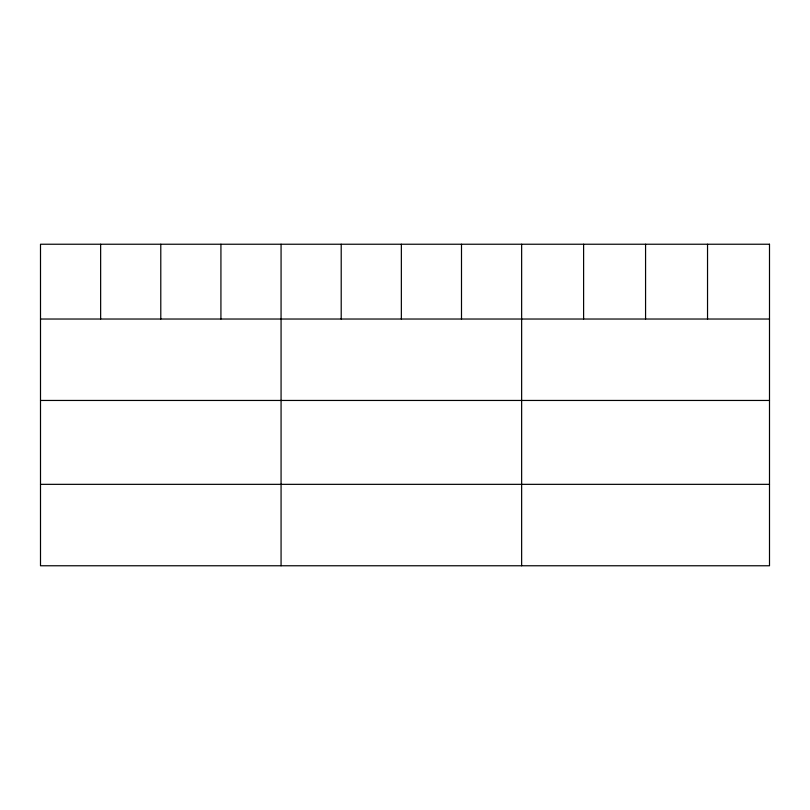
<?xml version="1.0" encoding="UTF-8"?>
<svg xmlns="http://www.w3.org/2000/svg" width="810" height="810" viewBox="0 0 810 810"><rect width="100%" height="100%" fill="white"/><g stroke="black" fill="none" stroke-linecap="round" stroke-linejoin="round"><path stroke-width="1.21" d="M40.5 319.029L769.5 319.029M40.5 400.454L769.5 400.454M40.5 484.339L769.5 484.339M707.535 244.235L707.535 319.029M645.57 244.235L645.57 319.029M583.605 244.235L583.605 319.029M521.64 244.235L521.64 565.765M461.498 244.235L461.498 319.029M401.355 244.235L401.355 319.029M341.212 244.235L341.212 319.029M281.07 244.235L281.07 565.765M220.927 244.235L220.927 319.029M160.785 244.235L160.785 319.029M100.642 244.235L100.642 319.029M769.5 244.235L40.5 244.235L40.5 565.765L769.5 565.765L769.5 244.235"/></g></svg>
